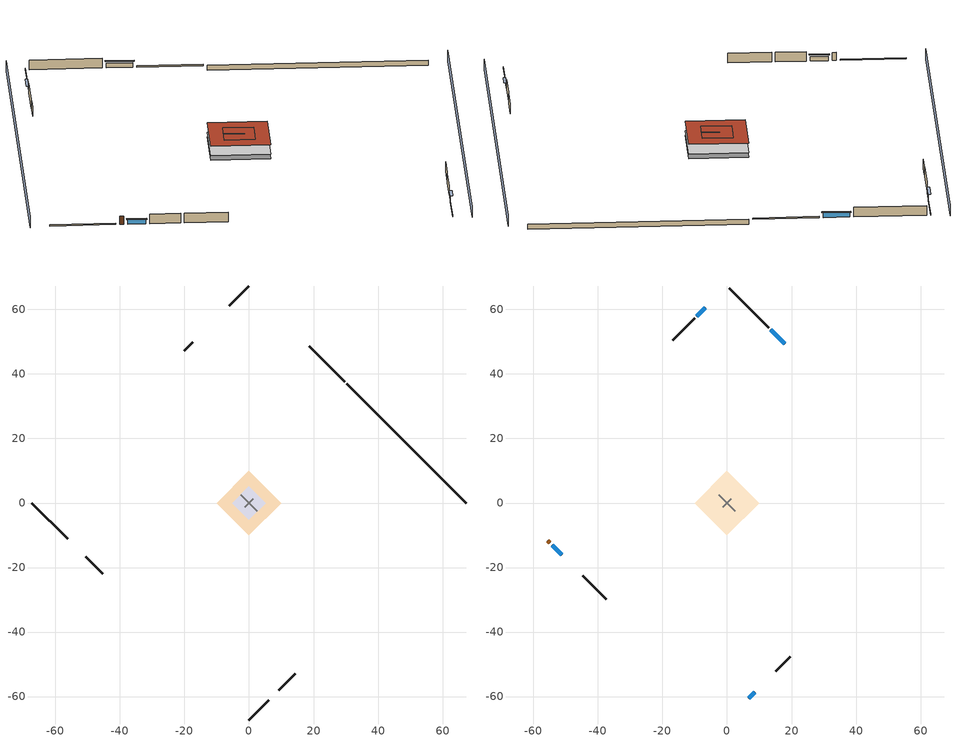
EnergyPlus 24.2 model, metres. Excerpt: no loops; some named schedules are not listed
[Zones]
crawlspace - vented
 floor foundation (Slab2 construction): -10.06,0 0,10.06 10.06,0 0,-10.06 z-0.91
 wall outside (RimJoist1 construction): 29.68,37.58 18.6,48.65 z0.3:0.61
 wall outside (RimJoist2 construction): 0,-67.25 6.14,-61.11 z0.3:0.61
 wall outside (RimJoist3 construction): -67.25,0 -56.18,-11.08 z0.3:0.61
 wall outside (RimJoist4 construction): 0,67.25 -6.14,61.11 z0.3:0.61
 wall foundation (FoundationWall1 construction): 67.25,0 30.33,36.92 z-0.91:0.3
garage
 floor foundation (Slab1 construction): -5.17,0 0,5.17 5.17,0 0,-5.17 z0
 wall outside (Wall1 construction): 9.2,-58.05 14.38,-52.88 z0.3:2.74
 wall outside (Wall2 construction): -50.58,-16.68 -45.4,-21.85 z0.3:2.74
 wall outside (Wall9 construction): -17.42,49.84 -20,47.25 z0.3:2.74
 wall to conditioned space (Wall5 construction Reversed): 2.59,-2.59 -2.59,2.59 z0.3:2.74
 wall to conditioned space (Wall6 construction Reversed): 1.29,1.29 -1.29,-1.29 z0.3:2.74
 roof outside (Roof1 construction): 0,5.17 -5.17,0 0,-5.17 5.17,0 z2.74
conditioned space
 floor to crawlspace - vented (Floor1 construction): -10.06,0 0,10.06 10.06,0 0,-10.06 z0.3
 wall outside (AdiabaticWallConstruction 1): -55.52,-11.73 -54.87,-12.38 z0.3:2.34
 wall outside (AdiabaticWallConstruction): 17.94,49.31 13.52,53.73 z0.3:1.49; 6.8,-60.45 8.55,-58.71 / -54.22,-13.04 -51.23,-16.02 z0.3:1.43; -6.8,60.45 -9.32,57.94 z0.3:1.46
 wall outside (Wall3 construction): 12.86,54.39 0.66,66.6 z0.3:2.74
 wall outside (Wall4 construction): 15.03,-52.22 19.62,-47.63 z0.3:2.74
 wall outside (Wall7 construction): -44.75,-22.51 -37.47,-29.78 z0.3:2.74
 wall outside (Wall8 construction): -9.97,57.28 -16.76,50.49 z0.3:2.74
 window (WindowConstruction): 17.94,49.31 13.52,53.73 z0.3:1.49
 window (WindowConstruction 1): 6.8,-60.45 8.55,-58.71 z0.3:1.43
 window (WindowConstruction 2): -54.22,-13.04 -51.23,-16.02 z0.3:1.43
 window (WindowConstruction 3): -6.8,60.45 -9.32,57.94 z0.3:1.46
 door (Door): -55.52,-11.73 -54.87,-12.38 z0.3:2.34
 roof outside (Roof2 construction): 0,10.06 -10.06,0 0,-10.06 10.06,0 z2.74
shading: 3.23,-70.49 70.49,-3.23 / -3.23,70.49 -70.49,3.23 z0:2.74; 13.31,53.95 18.16,49.1 18.59,49.53 13.74,54.38 z1.8; 8.76,-58.49 6.58,-60.67 7.01,-61.1 9.19,-58.92 z1.74; -51.02,-16.24 -54.43,-12.82 -54.86,-13.25 -51.45,-16.67 z1.74; -9.53,57.72 -6.58,60.67 -7.01,61.1 -9.96,58.15 z1.77
[Building]
Building 1: Terrain=Suburbs
[Site:Location]
Portland Intl Arpt_OR: Latitude {deg}=45.59; Longitude {deg}=-122.6; Time Zone {hr}=-8; Elevation {m}=33; Keep Site Location Information=Yes
[Site:GroundTemperature:Shallow]
10.2558, 8.96328, 8.85977, 9.47314, 11.9355, 14.3863, 16.5111, 17.8571, 17.9714, 16.8767, 14.8061, 12.4304
[Site:WaterMainsTemperature]
Calculation Method=Schedule; Temperature Schedule=mains temperature schedule
[Material] Roughness=Rough; Thermal Absorptance=0.9
Name | Thickness {m} | Conductivity {W/m-K} | Density {kg/m3} | Specific Heat {J/kg-K} | Solar Absorptance | Visible Absorptance
asphalt or fiberglass shingles | 0.00635 | 0.162714 | 1121.4 | 1465.45 | 0.85 | 0.85
concrete 4.0 in. | 0.1016 | 1.803125 | 2242.8 | 837.4 | 0.7 | 0.7
concrete 8.0 in. | 0.2032 | 1.803125 | 2242.8 | 837.4 | 0.7 | 0.7
door material | 0.04445 | 0.0612267 | 512.64 | 1214.23 | 0.7 | 0.7
floor covering | 0.0127 | 0.0433444 | 54.468 | 1339.84 | 0.6 | 0.6
floor stud and cavity | 0.1397 | 0.923637 | 92.3553 | 1139.71 | 0.7 | 0.7
furniture material conditioned space 1; furniture material garage 1 | 0.1524 | 0.115458 | 640.8 | 1214.23 | 0.6 | 0.6
gypsum board | 0.0127 | 0.160291 | 801 | 837.4 | 0.6 | 0.6
osb sheathing 0.5 in. | 0.0127 | 0.115458 | 512.64 | 1214.23 | 0.6 | 0.6
osb sheathing 0.5 in. 1; osb sheathing 0.5 in. 2; osb sheathing 0.5 in. 3 | 0.0127 | 0.115458 | 512.64 | 1214.23 | 0.7 | 0.7
osb sheathing 0.75 in. | 0.01905 | 0.115458 | 512.64 | 1214.23 | 0.7 | 0.7
rim joist stud and cavity | 0.0508 | 0.178688 | 50.32683 | 1063.81 | 0.6 | 0.6
roof rigid ins | 0.00254769 | 0.029427 | 32.04 | 1214.23 | 0.7 | 0.7
roof rigid ins 1 | 0.051816 | 0.029427 | 32.04 | 1214.23 | 0.7 | 0.7
roof stud and cavity | 0.2032 | 0.133729 | 78.34581 | 1123.46 | 0.7 | 0.7
soil 0.5 in. | 0.0127 | 1.9041 | 1842.3 | 418.7 | 0.7 | 0.7
wall rigid ins | 0.512978 | 0.029427 | 32.04 | 1214.23 | 0.7 | 0.7
wall stud and cavity | 0.1397 | 0.727959 | 139.0536 | 1170.24 | 0.6 | 0.6
wall stud and cavity 1 | 0.1397 | 0.550994 | 139.0536 | 1170.24 | 0.7 | 0.7
wall stud and cavity 2 | 0.1397 | 0.335416 | 139.0536 | 1170.24 | 0.7 | 0.7
wall stud and cavity 3 | 0.0889 | 0.380278 | 52.3479 | 1209.89 | 0.7 | 0.7
wall stud and cavity 4 | 0.0889 | 0.391764 | 83.0341 | 1211.67 | 0.7 | 0.7
wood siding | 0.0254 | 0.102417 | 544.68 | 1172.36 | 0.85 | 0.85
wood siding 1; wood siding 2 | 0.0254 | 0.102417 | 544.68 | 1172.36 | 0.7 | 0.7
[WindowMaterial:SimpleGlazingSystem]
WindowMaterial: U-Factor {W/m2-K}=1.93052; Solar Heat Gain Coefficient=0.49
[Construction]
AdiabaticWallConstruction: wood siding 1, wall rigid ins, wall stud and cavity 3, gypsum board
AdiabaticWallConstruction 1: wood siding 2, wall rigid ins, wall stud and cavity 3, gypsum board
Door: door material
Floor1 construction: floor stud and cavity, osb sheathing 0.75 in., floor covering
FoundationWall1 construction: concrete 8.0 in.
furniture construction conditioned space 1: furniture material conditioned space 1
furniture construction garage 1: furniture material garage 1
PartitionWallConstruction: gypsum board, wall stud and cavity 4, gypsum board
RimJoist1 construction; RimJoist2 construction; RimJoist3 construction; RimJoist4 construction: wood siding, rim joist stud and cavity
Roof1 construction: asphalt or fiberglass shingles, roof rigid ins, osb sheathing 0.5 in.
Roof2 construction: asphalt or fiberglass shingles, roof rigid ins 1, osb sheathing 0.75 in., roof stud and cavity, gypsum board
Slab1 construction: concrete 4.0 in.
Slab2 construction: soil 0.5 in.
Wall1 construction; Wall2 construction: wood siding, osb sheathing 0.5 in. 1, wall stud and cavity
Wall3 construction; Wall4 construction: wood siding, osb sheathing 0.5 in. 1, wall stud and cavity 1, gypsum board
Wall5 construction Reversed: gypsum board, wall stud and cavity 2, osb sheathing 0.5 in. 2
Wall6 construction Reversed: gypsum board, wall stud and cavity 2, osb sheathing 0.5 in. 3
Wall7 construction; Wall8 construction: wood siding, osb sheathing 0.5 in. 3, wall stud and cavity 1, gypsum board
Wall9 construction: wood siding, osb sheathing 0.5 in. 3, wall stud and cavity
WindowConstruction; WindowConstruction 1; WindowConstruction 2; WindowConstruction 3: WindowMaterial
[Zone] Multiplier=1; Part of Total Floor Area=Yes
Name | Volume {m3}
conditioned space | 493.619
crawlspace - vented | 246.81
garage | 130.484
[Space]
Name | Zone | Volume {m3}
conditioned space 1 | conditioned space | 493.619
crawlspace - vented 1 | crawlspace - vented | 246.81
garage 1 | garage | 130.484
[SurfaceProperty:IncidentSolarMultiplier] Incident Solar Multiplier=1; Incident Solar Multiplier Schedule=trans schedule winter=0.85 summer=0.7
Window1; Window2; Window3; Window4
[InternalMass]
Name | Construction | Zone or ZoneList | Space or SpaceList | Surface Area {m2}
furniture mass conditioned space 1 | furniture construction conditioned space 1 | conditioned space | conditioned space 1 | 80.97429
partition wall mass | PartitionWallConstruction | conditioned space | conditioned space 1 | 202.436
furniture mass garage 1 | furniture construction garage 1 | garage | garage 1 | 5.35122
[Lights] Design Level Calculation Method=LightingLevel; Return Air Fraction=0; Fraction Radiant=0.6; Fraction Visible=0.2; Fraction Replaceable=1
Name | Zone or ZoneList or Space or SpaceList | Schedule | Lighting Level {W}
interior lighting | conditioned space 1 | lighting_interior | 250.276
garage lighting | garage 1 | lighting_garage | 7.2382
[People]
occupants: Zone or ZoneList or Space or SpaceList=conditioned space 1; Number of People Schedule=occupants; Number of People Calculation Method=People; Number of People=1; Fraction Radiant=0.314171; Sensible Heat Fraction=0.56303; Activity Level Schedule=occupants activity schedule; Carbon Dioxide Generation Rate {m3/s-W}=0; Enable ASHRAE 55 Comfort Warnings=No; Mean Radiant Temperature Calculation Type=EnclosureAveraged
[ElectricEquipment] Design Level Calculation Method=EquipmentLevel
Name | Zone or ZoneList or Space or SpaceList | Schedule | Design Level {W} | Fraction Latent | Fraction Radiant | Fraction Lost
ceiling fan | conditioned space 1 | ceiling_fan | 19.4796 | 0 | 0.558 | 0
clothes dryer | conditioned space 1 | clothes_dryer | 2941.12 | 0.015 | 0.081 | 0.85
clothes washer | conditioned space 1 | clothes_washer | 854.267 | 0.03 | 0.162 | 0.7
cooking range | conditioned space 1 | cooking_range | 2187.79 | 0.08 | 0.432 | 0.2
dishwasher | conditioned space 1 | dishwasher | 1398.31 | 0.3 | 0.18 | 0.4
fridge | conditioned space 1 | fridge schedule | 51.9007 | 0 | 0.6 | 0
mech vent bath fan 0 | conditioned space 1 | mech vent bath fan 0 schedule | 30 | 0 | 0 | 1
mech vent house fan | conditioned space 1 | mech vent house fan schedule | 0 | 0 | 0 | 1
mech vent house fan cfis | conditioned space 1 | mech vent house fan cfis schedule | 0 | 0 | 0 | 0
mech vent range fan 0 | conditioned space 1 | mech vent range fan 0 schedule | 30 | 0 | 0 | 1
misc plug loads | conditioned space 1 | plug_loads_other | 600.637 | 0.021 | 0.558 | 0.049
misc tv | conditioned space 1 | plug_loads_tv | 657.789 | 0 | 0.6 | 0
whole house fan | conditioned space 1 | Always On Discrete | 0 | 0 | 0 | 1
fridge 1 | garage 1 | fridge schedule 1 | 90.9498 | 0 | 0.6 | 0
[OtherEquipment] Zone or ZoneList or Space or SpaceList=conditioned space 1; Design Level Calculation Method=EquipmentLevel
Name | Fuel Type | Schedule | Design Level {W} | Fraction Latent | Fraction Radiant | Fraction Lost
clothes dryer 1 | Electricity | clothes_dryer | 0 | 0.015 | 0.081 | 0.85
cooking range 1 | Electricity | cooking_range | 0 | 0.08 | 0.432 | 0.2
general water use latent | None | general water use schedule | 25.6591 | 1 | 0 | 0
general water use sensible | None | general water use schedule | -25.2881 | 0 | 0.6 | 0
mech vent house fan latent load; water heater lat | None | Always On Discrete | 0 | 1 | 0 | 0
mech vent house fan sensible load; water heater sens | None | Always On Discrete | 0 | 0 | 0 | 0
water heater energy adjustment1 | Electricity | Always On Discrete | 0.01 | 0 | 0 | 1
[ZoneInfiltration:DesignFlowRate] Schedule=Always On Discrete
Name | Zone or ZoneList or Space or SpaceList | Design Flow Rate Calculation Method | Design Flow Rate {m3/s} | Air Changes per Hour {1/hr} | Constant Term Coefficient | Temperature Term Coefficient | Velocity Term Coefficient | Velocity Squared Term Coefficient
infil flow; natural vent flow; whole house fan flow | conditioned space 1 | Flow/Zone | 0
infil crawlspace - vented 1 | crawlspace - vented 1 | AirChanges/Hour |  | 2.6013 | 1 | 0 | 0 | 0
[SurfaceProperty:ExposedFoundationPerimeter] Exposed Perimeter Calculation Method=TotalExposedPerimeter
Name | Total Exposed Perimeter {m}
Slab2 | 52.21224
Slab1 | 18.288
[ZoneInfiltration:EffectiveLeakageArea]
infil garage 1: Zone or Space=garage 1; Schedule=Always On Discrete; Effective Air Leakage Area {cm2}=407.755; Stack Coefficient=0.000129147; Wind Coefficient=4.64657e-05
[AvailabilityManager:Scheduled]
mini split heat pump airloop Availability Manager: Schedule=Always On Discrete
[WaterUse:Equipment]
dishwasher: Peak Flow Rate {m3/s}=9.41065e-06; Flow Rate Fraction Schedule=hot_water_dishwasher
[Foundation:Kiva] Wall Depth Below Slab {m}=0.2032
Name | Initial Indoor Air Temperature {C} | Wall Height Above Grade {m}
Foundation Kiva 1 | 13.4258 | 0.1016
Foundation Kiva 2 | 8.58325 | 0.3048
[Foundation:Kiva:Settings]
Soil Conductivity {W/m-K}=1.9041; Soil Density {kg/m3}=1842.3; Soil Specific Heat {J/kg-K}=418.7; Ground Solar Absorptivity=0.9; Ground Thermal Absorptivity=0.9; Ground Surface Roughness {m}=0.03; Far-Field Width {m}=40; Deep-Ground Boundary Condition=ZeroFlux; Deep-Ground Depth {m}=40; Minimum Cell Dimension {m}=0.2; Maximum Cell Growth Coefficient=3; Simulation Timestep=Timestep
[Exterior:Lights]
exterior lighting: Schedule=exterior lighting schedule; Design Level {W}=8.01452
[EnergyManagementSystem:GlobalVariable]
infil_program_Qfan
infil_program_Qinf
mini_split_heat_pump_airloop_Fan_RTF
natural_vent_program_Qnv
natural_vent_program_Qwhf
[EnergyManagementSystem:Sensor]
Name | Output:Variable or Output:Meter Index Key | Output:Variable or Output:Meter
airflow_gain | infil flow | Infiltration Sensible Heat Gain Energy
airflow_gain_1 | natural vent flow | Infiltration Sensible Heat Gain Energy
airflow_gain_2 | whole house fan flow | Infiltration Sensible Heat Gain Energy
airflow_loss | infil flow | Infiltration Sensible Heat Loss Energy
airflow_loss_1 | natural vent flow | Infiltration Sensible Heat Loss Energy
airflow_loss_2 | whole house fan flow | Infiltration Sensible Heat Loss Energy
clg_load_cond |  | Cooling:EnergyTransfer:Zone:CONDITIONED SPACE
clg_sp_s; clg_sp_s_1 | cooling setpoint | Schedule Value
clothes_dryer_exhaust_0_sch_s | clothes_dryer | Schedule Value
cool_season | cooling season schedule | Schedule Value
fridge_tin_s_1 | garage | Zone Mean Air Temperature
htg_load_cond |  | Heating:EnergyTransfer:Zone:CONDITIONED SPACE
htg_sp_s; htg_sp_s_1 | heating setpoint | Schedule Value
ig_ee_conv | ceiling fan | Electric Equipment Convective Heating Energy
ig_ee_conv_1 | clothes dryer | Electric Equipment Convective Heating Energy
ig_ee_conv_3 | cooking range | Electric Equipment Convective Heating Energy
ig_ee_conv_4 | dishwasher | Electric Equipment Convective Heating Energy
ig_ee_conv_5 | fridge | Electric Equipment Convective Heating Energy
ig_ee_conv_6 | misc plug loads | Electric Equipment Convective Heating Energy
ig_ee_conv_7 | misc tv | Electric Equipment Convective Heating Energy
ig_ee_conv_8 | whole house fan | Electric Equipment Convective Heating Energy
ig_ee_rad | ceiling fan | Electric Equipment Radiant Heating Energy
ig_ee_rad_1 | clothes dryer | Electric Equipment Radiant Heating Energy
ig_ee_rad_3 | cooking range | Electric Equipment Radiant Heating Energy
ig_ee_rad_4 | dishwasher | Electric Equipment Radiant Heating Energy
ig_ee_rad_5 | fridge | Electric Equipment Radiant Heating Energy
ig_ee_rad_6 | misc plug loads | Electric Equipment Radiant Heating Energy
ig_ee_rad_7 | misc tv | Electric Equipment Radiant Heating Energy
ig_ee_rad_8 | whole house fan | Electric Equipment Radiant Heating Energy
ig_lgt_conv | interior lighting | Lights Convective Heating Energy
ig_lgt_rad | interior lighting | Lights Radiant Heating Energy
ig_lgt_vis | interior lighting | Lights Visible Radiation Heating Energy
ig_oe_conv | clothes dryer 1 | Other Equipment Convective Heating Energy
ig_oe_conv_1 | cooking range 1 | Other Equipment Convective Heating Energy
ig_oe_conv_2 | general water use latent | Other Equipment Convective Heating Energy
ig_oe_conv_3 | general water use sensible | Other Equipment Convective Heating Energy
ig_oe_conv_4 | water heater energy adjustment1 | Other Equipment Convective Heating Energy
ig_oe_conv_5 | water heater lat | Other Equipment Convective Heating Energy
ig_oe_conv_6 | water heater sens | Other Equipment Convective Heating Energy
ig_oe_rad | clothes dryer 1 | Other Equipment Radiant Heating Energy
ig_oe_rad_1 | cooking range 1 | Other Equipment Radiant Heating Energy
ig_oe_rad_2 | general water use latent | Other Equipment Radiant Heating Energy
ig_oe_rad_3 | general water use sensible | Other Equipment Radiant Heating Energy
ig_oe_rad_4 | water heater energy adjustment1 | Other Equipment Radiant Heating Energy
ig_oe_rad_5 | water heater lat | Other Equipment Radiant Heating Energy
ig_oe_rad_6 | water heater sens | Other Equipment Radiant Heating Energy
ig_ppl_conv | occupants | People Convective Heating Energy
ig_ppl_rad | occupants | People Radiant Heating Energy
im_conv | furniture mass conditioned space 1 | Surface Inside Face Convection Heat Gain Energy
im_conv_1 | partition wall mass | Surface Inside Face Convection Heat Gain Energy
im_ig | furniture mass conditioned space 1 | Surface Inside Face Internal Gains Radiation Heat Gain Energy
im_ig_1 | partition wall mass | Surface Inside Face Internal Gains Radiation Heat Gain Energy
im_lgt | furniture mass conditioned space 1 | Surface Inside Face Lights Radiation Heat Gain Energy
im_lgt_1 | partition wall mass | Surface Inside Face Lights Radiation Heat Gain Energy
im_sol | furniture mass conditioned space 1 | Surface Inside Face Solar Radiation Heat Gain Energy
im_sol_1 | partition wall mass | Surface Inside Face Solar Radiation Heat Gain Energy
im_surf | furniture mass conditioned space 1 | Surface Inside Face Net Surface Thermal Radiation Heat Gain Energy
im_surf_1 | partition wall mass | Surface Inside Face Net Surface Thermal Radiation Heat Gain Energy
mech_vent_bath_fan_0_sch_s | mech vent bath fan 0 schedule | Schedule Value
mech_vent_range_fan_0_sch_s | mech vent range fan 0 schedule | Schedule Value
mv_conv | mech vent bath fan 0 | Electric Equipment Convective Heating Energy
mv_conv_1 | mech vent house fan | Electric Equipment Convective Heating Energy
mv_conv_2 | mech vent house fan cfis | Electric Equipment Convective Heating Energy
mv_conv_3 | mech vent range fan 0 | Electric Equipment Convective Heating Energy
mv_conv_4 | mech vent house fan latent load | Other Equipment Convective Heating Energy
mv_conv_5 | mech vent house fan sensible load | Other Equipment Convective Heating Energy
mv_rad | mech vent bath fan 0 | Electric Equipment Radiant Heating Energy
mv_rad_1 | mech vent house fan | Electric Equipment Radiant Heating Energy
mv_rad_2 | mech vent house fan cfis | Electric Equipment Radiant Heating Energy
mv_rad_3 | mech vent range fan 0 | Electric Equipment Radiant Heating Energy
mv_rad_4 | mech vent house fan latent load | Other Equipment Radiant Heating Energy
mv_rad_5 | mech vent house fan sensible load | Other Equipment Radiant Heating Energy
natural_vent_s | natural vent schedule | Schedule Value
out_pb_s |  | Site Outdoor Air Barometric Pressure
out_wt_s |  | Site Outdoor Air Humidity Ratio
site_vw_s |  | Site Wind Speed
ss_back_out | Window1 | Surface Window Shortwave from Zone Back Out Window Heat Transfer Rate
ss_back_out_1 | Window2 | Surface Window Shortwave from Zone Back Out Window Heat Transfer Rate
ss_back_out_2 | Window3 | Surface Window Shortwave from Zone Back Out Window Heat Transfer Rate
ss_back_out_3 | Window4 | Surface Window Shortwave from Zone Back Out Window Heat Transfer Rate
ss_conv | Door1 | Surface Inside Face Convection Heat Gain Energy
ss_conv_1 | Window1 | Surface Inside Face Convection Heat Gain Energy
ss_conv_2 | Window2 | Surface Inside Face Convection Heat Gain Energy
ss_conv_3 | Window3 | Surface Inside Face Convection Heat Gain Energy
ss_conv_4 | Window4 | Surface Inside Face Convection Heat Gain Energy
ss_ig | Door1 | Surface Inside Face Internal Gains Radiation Heat Gain Energy
ss_ig_1 | Window1 | Surface Inside Face Internal Gains Radiation Heat Gain Energy
ss_ig_2 | Window2 | Surface Inside Face Internal Gains Radiation Heat Gain Energy
ss_ig_3 | Window3 | Surface Inside Face Internal Gains Radiation Heat Gain Energy
ss_ig_4 | Window4 | Surface Inside Face Internal Gains Radiation Heat Gain Energy
ss_lgt | Door1 | Surface Inside Face Lights Radiation Heat Gain Energy
ss_sol | Door1 | Surface Inside Face Solar Radiation Heat Gain Energy
ss_surf | Door1 | Surface Inside Face Net Surface Thermal Radiation Heat Gain Energy
ss_surf_1 | Window1 | Surface Inside Face Net Surface Thermal Radiation Heat Gain Energy
ss_surf_2 | Window2 | Surface Inside Face Net Surface Thermal Radiation Heat Gain Energy
ss_surf_3 | Window3 | Surface Inside Face Net Surface Thermal Radiation Heat Gain Energy
ss_surf_4 | Window4 | Surface Inside Face Net Surface Thermal Radiation Heat Gain Energy
ss_trans_in | Window1 | Surface Window Transmitted Solar Radiation Rate
ss_trans_in_1 | Window2 | Surface Window Transmitted Solar Radiation Rate
ss_trans_in_2 | Window3 | Surface Window Transmitted Solar Radiation Rate
ss_trans_in_3 | Window4 | Surface Window Transmitted Solar Radiation Rate
ss_trans_out | Window1 | Surface Inside Face Initial Transmitted Diffuse Transmitted Out Window Solar Radiation Rate
ss_trans_out_1 | Window2 | Surface Inside Face Initial Transmitted Diffuse Transmitted Out Window Solar Radiation Rate
ss_trans_out_2 | Window3 | Surface Inside Face Initial Transmitted Diffuse Transmitted Out Window Solar Radiation Rate
ss_trans_out_3 | Window4 | Surface Inside Face Initial Transmitted Diffuse Transmitted Out Window Solar Radiation Rate
s_conv | Floor1 | Surface Inside Face Convection Heat Gain Energy
s_conv_1 | Roof2 | Surface Inside Face Convection Heat Gain Energy
s_conv_2 | Wall3 | Surface Inside Face Convection Heat Gain Energy
s_conv_3 | Wall4 | Surface Inside Face Convection Heat Gain Energy
s_conv_4 | Wall5 | Surface Inside Face Convection Heat Gain Energy
s_conv_5 | Wall6 | Surface Inside Face Convection Heat Gain Energy
s_conv_6 | Wall7 | Surface Inside Face Convection Heat Gain Energy
s_conv_7 | Wall8 | Surface Inside Face Convection Heat Gain Energy
s_ig | Floor1 | Surface Inside Face Internal Gains Radiation Heat Gain Energy
s_ig_1 | Roof2 | Surface Inside Face Internal Gains Radiation Heat Gain Energy
s_ig_2 | Wall3 | Surface Inside Face Internal Gains Radiation Heat Gain Energy
s_ig_3 | Wall4 | Surface Inside Face Internal Gains Radiation Heat Gain Energy
s_ig_4 | Wall5 | Surface Inside Face Internal Gains Radiation Heat Gain Energy
s_ig_5 | Wall6 | Surface Inside Face Internal Gains Radiation Heat Gain Energy
s_ig_6 | Wall7 | Surface Inside Face Internal Gains Radiation Heat Gain Energy
s_ig_7 | Wall8 | Surface Inside Face Internal Gains Radiation Heat Gain Energy
s_lgt | Floor1 | Surface Inside Face Lights Radiation Heat Gain Energy
s_lgt_1 | Roof2 | Surface Inside Face Lights Radiation Heat Gain Energy
s_lgt_2 | Wall3 | Surface Inside Face Lights Radiation Heat Gain Energy
s_lgt_3 | Wall4 | Surface Inside Face Lights Radiation Heat Gain Energy
s_lgt_4 | Wall5 | Surface Inside Face Lights Radiation Heat Gain Energy
s_lgt_5 | Wall6 | Surface Inside Face Lights Radiation Heat Gain Energy
s_lgt_6 | Wall7 | Surface Inside Face Lights Radiation Heat Gain Energy
s_lgt_7 | Wall8 | Surface Inside Face Lights Radiation Heat Gain Energy
s_sol | Floor1 | Surface Inside Face Solar Radiation Heat Gain Energy
s_sol_1 | Roof2 | Surface Inside Face Solar Radiation Heat Gain Energy
s_sol_2 | Wall3 | Surface Inside Face Solar Radiation Heat Gain Energy
s_sol_3 | Wall4 | Surface Inside Face Solar Radiation Heat Gain Energy
s_sol_4 | Wall5 | Surface Inside Face Solar Radiation Heat Gain Energy
s_sol_5 | Wall6 | Surface Inside Face Solar Radiation Heat Gain Energy
s_sol_6 | Wall7 | Surface Inside Face Solar Radiation Heat Gain Energy
s_sol_7 | Wall8 | Surface Inside Face Solar Radiation Heat Gain Energy
s_surf | Floor1 | Surface Inside Face Net Surface Thermal Radiation Heat Gain Energy
s_surf_1 | Roof2 | Surface Inside Face Net Surface Thermal Radiation Heat Gain Energy
s_surf_2 | Wall3 | Surface Inside Face Net Surface Thermal Radiation Heat Gain Energy
s_surf_3 | Wall4 | Surface Inside Face Net Surface Thermal Radiation Heat Gain Energy
s_surf_4 | Wall5 | Surface Inside Face Net Surface Thermal Radiation Heat Gain Energy
s_surf_5 | Wall6 | Surface Inside Face Net Surface Thermal Radiation Heat Gain Energy
s_surf_6 | Wall7 | Surface Inside Face Net Surface Thermal Radiation Heat Gain Energy
s_surf_7 | Wall8 | Surface Inside Face Net Surface Thermal Radiation Heat Gain Energy
water_heater_T_set | water heater setpoint | Schedule Value
[EnergyManagementSystem:Actuator]
Name | Actuated Component Unique | Actuated Component Type | Actuated Component Control Type
fridge_schedule_1_act | fridge schedule 1 | Schedule:Constant | Schedule Value
fridge_schedule_act | fridge schedule | Schedule:Constant | Schedule Value
infil_flow_act | infil flow | Zone Infiltration | Air Exchange Flow Rate
mech_vent_house_fan_cfis_act | mech vent house fan cfis | ElectricEquipment | Electricity Rate
mech_vent_house_fan_latent_load_act | mech vent house fan latent load | OtherEquipment | Power Level
mech_vent_house_fan_sensible_load_act | mech vent house fan sensible load | OtherEquipment | Power Level
natural_vent_flow_act | natural vent flow | Zone Infiltration | Air Exchange Flow Rate
water_heater_HPWHSchedOverride | water heater setpoint | Schedule:Constant | Schedule Value
water_heater_hpwh_ec_adj_act | water heater energy adjustment1 | OtherEquipment | Power Level
water_heater_lat_act | water heater lat | OtherEquipment | Power Level
water_heater_LESchedOverride | water heater BottomElementSetpoint | Schedule:Constant | Schedule Value
water_heater_sens_act | water heater sens | OtherEquipment | Power Level
water_heater_UESchedOverride | water heater TopElementSetpoint | Schedule:Constant | Schedule Value
whole_house_fan_act | whole house fan | ElectricEquipment | Electricity Rate
whole_house_fan_flow_act | whole house fan flow | Zone Infiltration | Air Exchange Flow Rate
